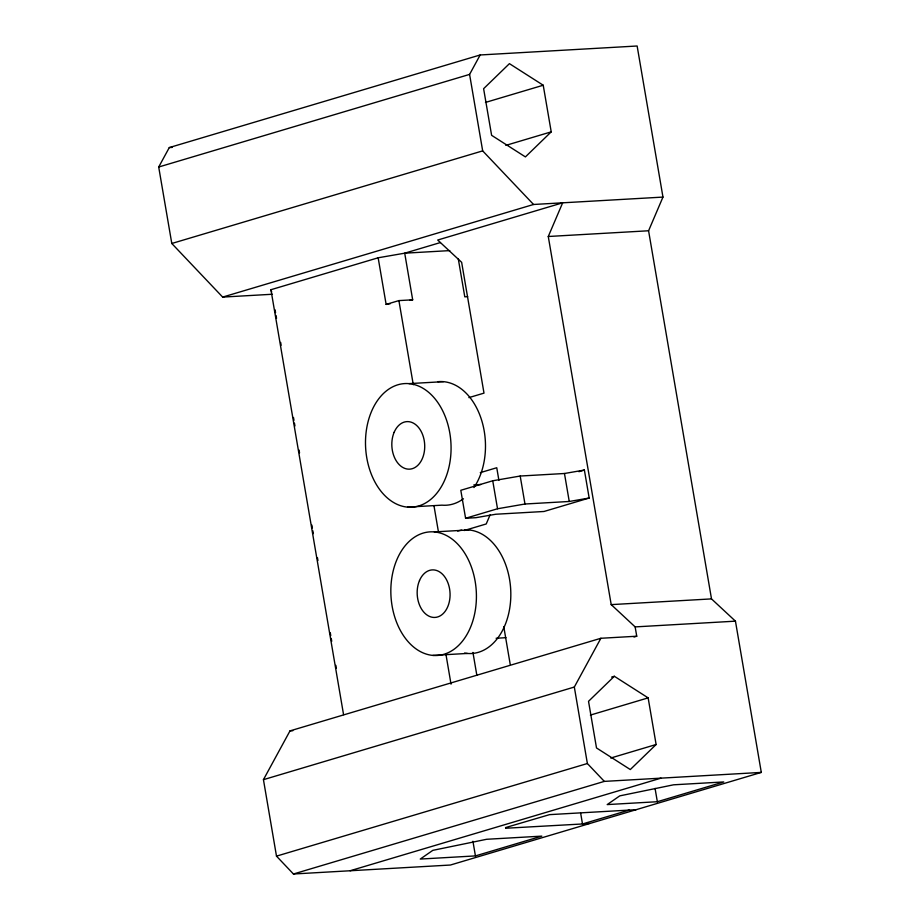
<?xml version="1.0" encoding="UTF-8"?>
<svg xmlns="http://www.w3.org/2000/svg" width="920" height="920" viewBox="0 0 920 920"><rect width="100%" height="100%" fill="white"/><g stroke="black" fill="none" stroke-linecap="round" stroke-linejoin="round"><path stroke-width="1.38" d="M633.995 637.043L636.744 636.226L635.145 626.899L611.202 604.624L548.274 236.498L562.66 202.814L437.69 240.039L461.644 262.315L484 393.127L468.889 397.624M490.095 514.901L486.22 523.963L464.22 530.518M636.744 636.226L600.886 638.273L289.995 730.882L263.442 779.665L276.494 856.14L293.445 874L450.409 865.03L761.3 772.409L735.448 621.161L711.505 598.897L648.577 230.77L662.963 197.087L637.134 46L480.159 54.97L169.28 147.579L158.7 167.014L171.798 243.489L222.663 297.091L272.423 294.25M662.963 197.087L533.554 204.481L482.678 150.88L469.591 74.405L480.159 54.97M761.3 772.409L604.336 781.39L587.374 763.519L574.322 687.044L600.886 638.273M551.218 131.859L525.412 156.906L491.613 135.32L483.609 88.699L509.427 63.652L543.226 85.238L551.218 131.859L505.827 145.383M614.341 676.28L588.524 701.316L596.505 747.948L630.303 769.545L656.121 744.51L648.14 697.877L614.341 676.28L611.593 677.108M158.7 167.014L469.591 74.405M485.449 102.442L543.226 85.238M171.798 243.489L482.678 150.88M222.663 297.091L533.554 204.481M343.562 714.633L270.928 289.719L378.154 257.784L404.708 253.184L449.776 250.608M440.461 242.535L404.708 253.184L412.678 299.816L409.883 300.299M378.154 257.784L386.135 304.405L398.9 300.598L412.678 299.816M480.274 472.65L496.754 467.739L498.916 480.412M492.74 480.78L460.805 490.291L465.589 518.27L475.916 517.684L495.822 514.234L544.007 511.485L589.168 498.03L584.384 470.051L564.466 473.501L520.191 476.031L492.74 480.78L497.524 508.76L465.589 518.27M578.91 471.684L584.384 470.051M263.442 779.665L574.322 687.044M590.364 715.093L648.14 697.877M276.494 856.14L587.374 763.519M610.731 758.034L656.121 744.51M293.445 874L604.336 781.39M350.106 870.757L660.997 778.147M475.433 855.91L541.822 836.13L486.645 839.281L432.803 850.356L420.267 859.061L475.433 855.91L472.926 841.259M657.34 801.722L723.73 781.942L673.578 784.806L619.735 795.88L607.2 804.586L657.34 801.722L655.063 788.405M629.211 810.094L582.498 823.975L505.62 828.253M505.528 827.597L549.55 814.637L636.088 809.692M386.135 304.405L390.322 303.68M497.524 508.76L524.975 504.01L569.25 501.48L589.168 498.03M589.306 823.469L582.498 823.975L580.681 813.314M169.28 147.579L172.132 147.418M548.274 236.498L648.577 230.77M467.659 296.666L464.784 296.838L458.263 258.681M409.009 383.628L443.428 381.662M473.823 484.921L480.987 484.506M407.537 507.127A61.916 42.722 86.7 0 0 445.694 417.737A61.916 42.722 86.7 0 0 371.588 411.263A61.916 42.722 86.7 0 0 407.537 507.127L441.956 505.16A61.916 42.722 86.7 0 0 463.45 498.766M434.355 531.909L468.774 529.943M611.202 604.624L711.505 598.897M635.145 626.899L735.448 621.161M496.121 638.25L505.977 637.686M432.883 655.408A61.916 42.722 86.7 0 0 471.04 566.018A61.916 42.722 86.7 0 0 396.934 559.544A61.916 42.722 86.7 0 0 432.883 655.408L467.303 653.442M289.995 730.882L292.825 730.721M270.928 289.719L271.676 291.985M564.466 473.501L569.25 501.48M520.191 476.031L524.975 504.01M503.757 626.554L510.197 664.274M472.937 652.441L476.813 675.107M398.9 300.598L413.287 384.721M433.952 505.62L438.506 532.278M445.866 653.913L451.03 684.169M275.08 309.833L275.563 312.662M276.046 315.491L276.54 318.332M280.646 342.401L281.14 345.241M293.48 417.473L293.963 420.302M294.446 423.142L294.94 425.971M299.046 450.053L299.541 452.881M311.88 525.113L312.363 527.953M312.846 530.783L313.341 533.611M317.446 557.692L317.94 560.521M330.28 632.764L330.763 635.594M331.246 638.422L331.729 641.263M335.846 665.332L336.329 668.173M437.839 381.697A61.916 42.722 86.7 0 1 480.907 417.979A61.916 42.722 86.7 0 1 473.984 487.519M464.588 529.862A61.916 42.722 86.7 0 1 510.83 594.412A61.916 42.722 86.7 0 1 464.519 653.073M457.677 531.07A61.916 42.722 86.7 0 1 461.794 530.15M394.162 432.262A23.816 16.433 86.7 0 0 407.985 469.131A23.816 16.433 86.7 0 0 422.659 434.746A23.816 16.433 86.7 0 0 394.162 432.262M419.508 580.531A23.816 16.433 86.7 0 0 433.331 617.412A23.816 16.433 86.7 0 0 448.005 583.027A23.816 16.433 86.7 0 0 419.508 580.531"/></g></svg>
